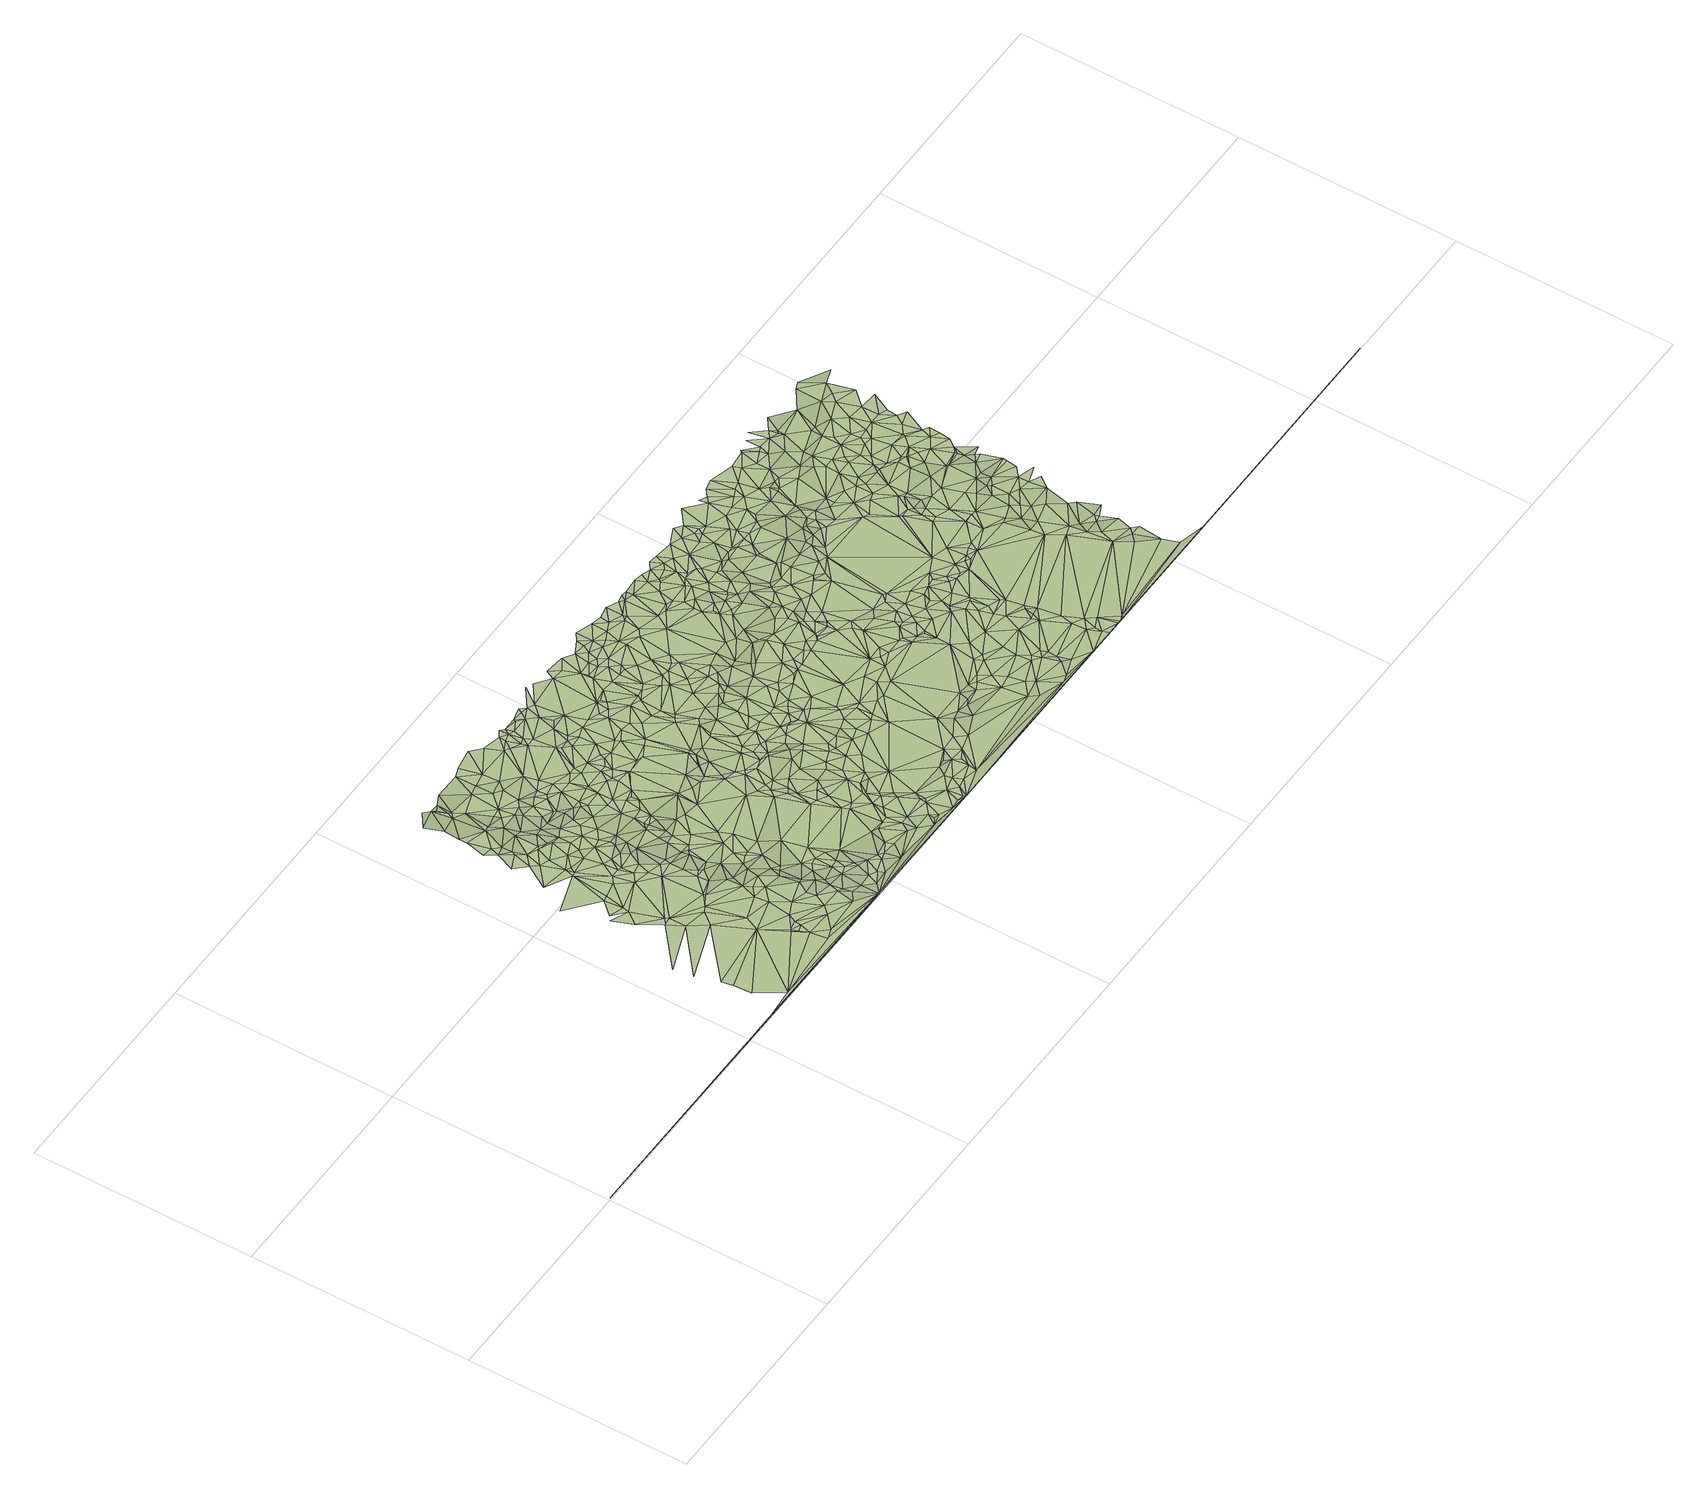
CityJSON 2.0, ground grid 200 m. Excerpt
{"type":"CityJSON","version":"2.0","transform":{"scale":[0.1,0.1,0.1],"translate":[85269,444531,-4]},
"CityObjects":{
"terrain1":{"type":"TINRelief","geometry":[{"type":"CompositeSurface","lod":"2","boundaries":[[[0,1,2]],[[3,4,5]],[[3,6,4]],[[3,5,7]],[[1,8,2]],[[9,10,11]],[[12,11,13]],[[1,7,8]],[[12,6,3]],[[14,15,1]],[[16,17,18]],[[3,7,19]],[[9,20,18]],[[19,7,21]],[[21,7,22]],[[20,16,18]],[[16,23,24]],[[9,11,25]],[[9,25,20]],[[23,26,24]],[[27,28,26]],[[29,25,11]],[[29,11,12]],[[23,30,26]],[[31,16,20]],[[12,3,32]],[[31,23,16]],[[23,33,30]],[[29,12,32]],[[34,25,29]],[[27,26,30]],[[3,19,35]],[[1,22,7]],[[36,20,25]],[[19,37,35]],[[19,21,37]],[[34,29,32]],[[3,35,38]],[[39,40,41]],[[42,35,37]],[[43,25,34]],[[31,33,23]],[[27,44,40]],[[42,37,21]],[[27,30,33]],[[21,22,45]],[[41,40,44]],[[42,46,35]],[[3,47,32]],[[38,35,46]],[[39,48,49]],[[36,31,20]],[[43,36,25]],[[48,50,49]],[[3,38,47]],[[51,27,33]],[[27,52,44]],[[42,21,53]],[[34,32,54]],[[21,45,53]],[[51,52,27]],[[39,41,55]],[[50,56,57]],[[51,33,31]],[[52,58,44]],[[43,34,59]],[[42,53,46]],[[41,44,60]],[[39,55,48]],[[61,57,56]],[[48,62,50]],[[50,63,56]],[[50,62,63]],[[32,47,54]],[[48,55,62]],[[64,52,51]],[[51,31,65]],[[66,44,58]],[[41,60,67]],[[68,58,52]],[[41,67,55]],[[69,38,46]],[[34,70,59]],[[66,60,44]],[[71,51,65]],[[34,54,70]],[[1,45,22]],[[69,46,53]],[[72,65,31]],[[43,59,73]],[[64,51,71]],[[68,52,64]],[[47,38,74]],[[36,72,31]],[[61,56,75]],[[68,66,58]],[[61,75,76]],[[55,77,62]],[[56,63,75]],[[62,77,63]],[[78,71,65]],[[79,53,45]],[[80,55,67]],[[69,74,38]],[[43,81,36]],[[82,67,60]],[[82,60,66]],[[83,71,78]],[[43,73,81]],[[83,64,71]],[[80,77,55]],[[59,84,73]],[[78,65,85]],[[72,85,65]],[[76,86,87]],[[59,70,84]],[[47,88,54]],[[47,74,88]],[[68,89,66]],[[90,80,67]],[[36,91,72]],[[92,87,93]],[[70,54,94]],[[76,75,86]],[[95,68,64]],[[69,53,79]],[[96,75,63]],[[82,90,67]],[[54,88,94]],[[81,97,36]],[[96,63,77]],[[72,91,85]],[[83,78,98]],[[95,64,83]],[[69,99,74]],[[78,85,100]],[[101,66,89]],[[95,89,68]],[[101,82,66]],[[36,97,102]],[[36,102,91]],[[90,103,80]],[[92,93,104]],[[103,77,80]],[[1,79,45]],[[73,105,81]],[[87,86,93]],[[98,78,100]],[[84,70,106]],[[107,74,99]],[[108,97,81]],[[109,90,82]],[[96,110,75]],[[111,88,74]],[[112,70,94]],[[108,81,105]],[[103,113,77]],[[113,96,77]],[[111,74,107]],[[112,94,88]],[[109,82,101]],[[109,103,90]],[[73,84,114]],[[83,98,115]],[[95,83,115]],[[116,99,69]],[[117,75,110]],[[118,85,91]],[[102,119,91]],[[116,69,79]],[[117,86,75]],[[101,89,120]],[[120,89,95]],[[121,106,70]],[[118,100,85]],[[73,114,105]],[[114,84,106]],[[122,93,86]],[[122,86,123]],[[124,113,103]],[[118,91,119]],[[125,93,122]],[[121,70,112]],[[108,126,97]],[[127,110,96]],[[108,105,128]],[[109,101,120]],[[109,124,103]],[[102,97,126]],[[117,123,86]],[[98,100,129]],[[130,107,99]],[[131,112,88]],[[95,115,132]],[[125,133,93]],[[134,117,110]],[[120,95,135]],[[95,132,135]],[[111,131,88]],[[102,136,119]],[[125,122,133]],[[113,137,96]],[[122,123,133]],[[98,129,115]],[[134,110,127]],[[116,138,99]],[[116,79,139]],[[109,140,124]],[[108,128,126]],[[109,120,140]],[[114,128,105]],[[129,100,118]],[[130,111,107]],[[124,141,113]],[[1,139,79]],[[130,99,138]],[[142,106,121]],[[142,114,106]],[[102,126,136]],[[137,127,96]],[[116,139,143]],[[116,143,138]],[[144,132,115]],[[145,131,111]],[[118,119,146]],[[135,132,144]],[[113,141,137]],[[140,147,124]],[[121,112,148]],[[131,148,112]],[[149,133,123]],[[120,135,150]],[[145,111,130]],[[144,115,129]],[[151,117,134]],[[136,146,119]],[[140,120,152]],[[151,134,127]],[[153,123,117]],[[145,154,131]],[[155,143,139]],[[128,156,126]],[[124,147,157]],[[135,144,150]],[[130,138,158]],[[155,139,1]],[[124,157,141]],[[151,127,137]],[[136,126,156]],[[120,150,152]],[[154,148,131]],[[145,130,159]],[[160,138,143]],[[129,118,161]],[[162,114,142]],[[140,152,163]],[[153,149,123]],[[151,153,117]],[[164,128,114]],[[118,146,165]],[[166,136,156]],[[140,167,147]],[[159,130,158]],[[168,142,121]],[[160,158,138]],[[154,169,148]],[[160,143,155]],[[155,1,170]],[[168,121,148]],[[166,146,136]],[[145,171,154]],[[137,141,172]],[[144,129,161]],[[164,156,128]],[[151,137,172]],[[147,173,157]],[[140,163,167]],[[118,165,161]],[[145,159,171]],[[162,142,174]],[[157,175,141]],[[152,150,176]],[[154,171,169]],[[168,148,169]],[[164,114,162]],[[168,174,142]],[[172,141,175]],[[147,177,173]],[[163,152,176]],[[147,167,177]],[[166,178,146]],[[179,159,158]],[[164,166,156]],[[178,165,146]],[[180,155,170]],[[181,150,144]],[[170,1,182]],[[151,172,183]],[[179,158,160]],[[157,173,175]],[[160,155,180]],[[162,174,184]],[[151,185,153]],[[184,174,168]],[[186,171,159]],[[178,187,165]],[[188,178,166]],[[189,144,161]],[[172,175,183]],[[163,190,167]],[[161,165,187]],[[186,159,179]],[[181,176,150]],[[164,188,166]],[[153,191,149]],[[151,183,192]],[[151,192,185]],[[163,176,193]],[[180,170,194]],[[167,190,177]],[[179,160,195]],[[189,181,144]],[[177,196,173]],[[173,196,175]],[[163,193,190]],[[197,171,186]],[[160,180,198]],[[199,162,184]],[[200,161,187]],[[170,182,194]],[[185,201,153]],[[184,168,202]],[[203,183,175]],[[204,168,169]],[[204,169,171]],[[197,186,179]],[[164,162,199]],[[205,161,200]],[[195,160,198]],[[189,161,205]],[[203,175,196]],[[153,201,191]],[[179,195,206]],[[207,187,178]],[[1,208,182]],[[197,179,206]],[[188,207,178]],[[164,209,188]],[[193,176,210]],[[211,200,187]],[[177,190,212]],[[197,213,171]],[[214,180,194]],[[199,184,202]],[[195,198,215]],[[216,176,181]],[[203,217,183]],[[206,195,215]],[[177,212,196]],[[185,218,201]],[[216,210,176]],[[198,180,214]],[[219,205,200]],[[193,220,190]],[[185,192,218]],[[204,202,168]],[[164,199,209]],[[189,205,219]],[[203,196,221]],[[211,187,207]],[[197,206,222]],[[193,210,220]],[[219,200,211]],[[194,182,223]],[[204,171,213]],[[203,221,217]],[[198,214,215]],[[190,220,212]],[[192,183,224]],[[201,225,191]],[[226,181,189]],[[197,222,213]],[[209,227,188]],[[212,221,196]],[[206,215,228]],[[218,225,201]],[[226,189,219]],[[188,227,207]],[[214,194,223]],[[224,183,217]],[[219,211,207]],[[222,206,228]],[[229,216,181]],[[228,215,214]],[[230,220,210]],[[218,192,224]],[[191,225,231]],[[230,210,216]],[[217,221,232]],[[222,228,213]],[[226,233,181]],[[182,208,223]],[[212,232,221]],[[229,181,233]],[[234,212,220]],[[214,223,235]],[[228,214,235]],[[236,226,219]],[[230,216,229]],[[217,232,237]],[[224,217,237]],[[230,234,220]],[[236,233,226]],[[235,223,238]],[[239,227,209]],[[240,219,207]],[[241,232,212]],[[238,223,208]],[[234,241,212]],[[1,242,208]],[[225,243,231]],[[240,207,227]],[[236,244,233]],[[199,202,245]],[[229,233,246]],[[247,225,218]],[[240,236,219]],[[199,245,209]],[[230,248,234]],[[249,230,229]],[[248,241,234]],[[250,235,238]],[[247,218,224]],[[251,237,232]],[[244,246,233]],[[204,252,202]],[[228,235,253]],[[236,246,244]],[[254,238,208]],[[241,251,232]],[[249,248,230]],[[204,213,255]],[[240,227,239]],[[256,229,246]],[[228,257,213]],[[258,241,248]],[[250,238,254]],[[225,259,243]],[[249,229,256]],[[239,209,245]],[[260,246,236]],[[250,253,235]],[[261,224,237]],[[260,236,240]],[[258,251,241]],[[247,259,225]],[[249,262,248]],[[260,240,239]],[[254,208,263]],[[262,258,248]],[[247,224,264]],[[249,256,265]],[[266,237,251]],[[258,267,251]],[[202,252,245]],[[260,239,268]],[[250,254,263]],[[269,256,246]],[[249,265,262]],[[228,253,270]],[[271,246,260]],[[250,272,253]],[[261,264,224]],[[269,265,256]],[[204,255,252]],[[258,273,267]],[[255,213,257]],[[208,274,263]],[[250,263,272]],[[271,269,246]],[[262,273,258]],[[275,262,265]],[[266,261,237]],[[266,251,267]],[[268,239,276]],[[228,270,257]],[[275,265,269]],[[247,277,259]],[[15,242,1]],[[208,242,274]],[[275,278,262]],[[253,272,279]],[[280,247,264]],[[278,273,262]],[[260,268,281]],[[271,260,281]],[[239,245,282]],[[275,269,271]],[[276,239,282]],[[280,277,247]],[[272,263,283]],[[273,284,267]],[[285,280,264]],[[261,285,264]],[[275,286,278]],[[270,253,279]],[[286,273,278]],[[272,283,279]],[[266,267,287]],[[275,271,288]],[[281,268,276]],[[284,287,267]],[[283,263,274]],[[252,289,245]],[[286,290,273]],[[261,291,285]],[[292,280,285]],[[283,293,279]],[[292,277,280]],[[275,294,286]],[[266,295,261]],[[275,288,294]],[[261,295,291]],[[292,285,291]],[[271,281,296]],[[281,276,297]],[[298,252,255]],[[299,289,252]],[[283,274,300]],[[255,257,301]],[[271,296,288]],[[292,302,277]],[[290,303,273]],[[283,300,293]],[[298,299,252]],[[276,282,297]],[[304,245,289]],[[286,294,290]],[[273,303,284]],[[305,279,293]],[[306,255,301]],[[307,266,287]],[[298,255,306]],[[305,270,279]],[[292,291,308]],[[299,309,289]],[[257,270,310]],[[304,282,245]],[[307,287,284]],[[292,311,302]],[[301,257,312]],[[274,242,313]],[[281,297,314]],[[292,308,311]],[[315,293,300]],[[300,274,313]],[[298,316,299]],[[297,282,317]],[[257,310,312]],[[290,294,303]],[[318,295,266]],[[298,306,316]],[[304,289,309]],[[305,310,270]],[[305,293,315]],[[306,301,319]],[[299,320,309]],[[318,266,307]],[[295,321,291]],[[316,320,299]],[[301,312,319]],[[313,242,322]],[[323,317,282]],[[307,284,324]],[[314,297,325]],[[326,322,242]],[[288,327,294]],[[321,308,291]],[[328,311,308]],[[296,281,329]],[[284,303,324]],[[330,297,317]],[[288,296,331]],[[304,323,282]],[[281,314,329]],[[316,306,332]],[[330,325,297]],[[294,333,303]],[[334,307,324]],[[326,313,322]],[[315,300,335]],[[336,319,312]],[[305,337,310]],[[334,318,307]],[[328,338,311]],[[330,317,323]],[[316,332,320]],[[305,315,339]],[[320,340,309]],[[304,309,340]],[[306,319,341]],[[342,326,242]],[[343,300,313]],[[288,331,327]],[[321,328,308]],[[304,344,323]],[[294,327,333]],[[345,314,325]],[[318,346,295]],[[310,347,312]],[[306,341,332]],[[295,346,321]],[[296,329,331]],[[305,348,337]],[[343,313,326]],[[324,303,349]],[[341,319,336]],[[305,339,348]],[[304,340,344]],[[345,325,330]],[[334,324,349]],[[315,335,339]],[[336,312,347]],[[350,335,300]],[[329,314,345]],[[333,349,303]],[[321,338,328]],[[350,300,343]],[[310,337,347]],[[343,326,342]],[[334,351,318]],[[348,339,352]],[[323,344,353]],[[321,354,338]],[[330,323,353]],[[327,331,355]],[[15,342,242]],[[341,336,347]],[[348,356,337]],[[320,332,357]],[[355,331,329]],[[358,329,345]],[[318,359,346]],[[340,360,344]],[[327,361,333]],[[362,339,335]],[[362,352,339]],[[345,330,363]],[[320,364,340]],[[334,349,351]],[[365,332,341]],[[354,366,338]],[[355,329,358]],[[318,351,359]],[[358,345,363]],[[327,355,361]],[[367,350,343]],[[337,356,347]],[[368,348,352]],[[321,346,369]],[[321,369,354]],[[350,370,335]],[[362,335,370]],[[344,360,353]],[[363,330,353]],[[333,371,349]],[[359,351,346]],[[368,356,348]],[[367,370,350]],[[365,357,332]],[[320,357,364]],[[341,347,372]],[[365,341,372]],[[369,366,354]],[[373,343,342]],[[340,364,360]],[[333,361,371]],[[351,349,374]],[[367,343,373]],[[369,346,375]],[[351,375,346]],[[376,342,15]],[[355,377,361]],[[378,352,362]],[[373,342,376]],[[349,371,374]],[[379,347,356]],[[367,373,370]],[[372,347,380]],[[355,358,381]],[[360,382,353]],[[378,362,370]],[[368,379,356]],[[378,368,352]],[[363,353,383]],[[384,365,372]],[[364,385,360]],[[355,386,377]],[[379,380,347]],[[360,385,382]],[[358,363,387]],[[377,371,361]],[[376,15,388]],[[382,389,353]],[[373,376,388]],[[384,372,380]],[[390,374,371]],[[391,357,365]],[[383,353,389]],[[355,381,386]],[[351,374,392]],[[357,393,364]],[[364,393,385]],[[391,365,384]],[[369,375,394]],[[378,379,368]],[[385,395,382]],[[396,388,15]],[[382,395,389]],[[396,373,388]],[[363,383,387]],[[397,370,373]],[[381,358,387]],[[392,374,390]],[[398,390,371]],[[399,380,379]],[[391,393,357]],[[384,380,399]],[[383,389,400]],[[377,401,371]],[[385,402,395]],[[351,403,375]],[[386,401,377]],[[404,385,393]],[[405,383,400]],[[406,396,15]],[[378,370,407]],[[408,373,396]],[[387,383,405]],[[404,402,385]],[[386,381,409]],[[392,390,398]],[[410,379,378]],[[389,395,411]],[[412,391,384]],[[398,371,401]],[[400,389,411]],[[412,384,399]],[[397,407,370]],[[397,373,408]],[[386,409,401]],[[410,399,379]],[[391,413,393]],[[351,392,403]],[[404,393,413]],[[408,396,406]],[[414,409,381]],[[395,402,411]],[[392,398,415]],[[416,405,400]],[[412,413,391]],[[406,15,417]],[[387,405,416]],[[381,387,418]],[[398,401,415]],[[375,403,419]],[[414,381,418]],[[412,399,420]],[[414,421,409]],[[392,415,422]],[[423,402,404]],[[400,411,424]],[[425,413,412]],[[426,421,414]],[[416,400,424]],[[423,404,413]],[[426,414,418]],[[425,412,420]],[[409,427,401]],[[387,416,418]],[[421,427,409]],[[392,422,428]],[[429,411,402]],[[422,415,428]],[[408,406,430]],[[397,408,431]],[[415,401,432]],[[433,399,410]],[[423,429,402]],[[433,420,399]],[[434,410,378]],[[435,424,411]],[[426,418,436]],[[397,431,407]],[[425,420,437]],[[427,432,401]],[[378,407,438]],[[415,432,428]],[[416,436,418]],[[406,417,430]],[[425,439,413]],[[392,428,440]],[[441,416,424]],[[439,423,413]],[[429,435,411]],[[431,408,430]],[[392,442,403]],[[437,420,433]],[[443,424,435]],[[444,429,423]],[[445,421,426]],[[407,431,446]],[[441,424,443]],[[421,447,427]],[[427,448,432]],[[392,440,442]],[[434,433,410]],[[449,436,416]],[[425,437,439]],[[450,426,436]],[[451,428,432]],[[444,423,439]],[[407,446,438]],[[449,416,441]],[[444,452,429]],[[453,435,429]],[[431,430,454]],[[403,455,456]],[[451,440,428]],[[451,432,448]],[[457,437,433]],[[443,435,453]],[[458,430,417]],[[431,438,446]],[[427,447,448]],[[434,378,459]],[[403,442,455]],[[459,378,438]],[[444,460,452]],[[450,445,426]],[[452,461,429]],[[457,439,437]],[[444,439,460]],[[445,447,421]],[[458,454,430]],[[462,449,441]],[[461,453,429]],[[457,433,463]],[[458,431,454]],[[440,464,442]],[[463,433,434]],[[451,448,465]],[[466,436,449]],[[467,441,443]],[[458,438,431]],[[460,461,452]],[[447,465,448]],[[456,455,468]],[[467,443,453]],[[450,436,466]],[[440,469,464]],[[451,465,470]],[[451,471,440]],[[462,466,449]],[[462,441,467]],[[455,442,468]],[[472,439,457]],[[473,460,439]],[[464,474,442]],[[461,475,453]],[[472,457,463]],[[476,458,417]],[[473,461,460]],[[451,470,471]],[[467,453,475]],[[440,471,469]],[[463,434,477]],[[469,474,464]],[[470,465,478]],[[479,445,450]],[[480,465,447]],[[481,466,462]],[[482,475,461]],[[458,483,438]],[[481,462,467]],[[484,473,439]],[[445,480,447]],[[473,482,461]],[[442,485,468]],[[472,486,439]],[[442,474,485]],[[472,463,477]],[[487,450,466]],[[486,484,439]],[[434,459,477]],[[488,478,465]],[[479,489,445]],[[490,471,470]],[[490,470,478]],[[480,488,465]],[[482,491,475]],[[492,479,450]],[[469,493,474]],[[487,466,481]],[[473,491,482]],[[481,467,494]],[[417,15,495]],[[496,469,471]],[[445,497,480]],[[476,483,458]],[[489,497,445]],[[498,467,475]],[[492,450,487]],[[496,493,469]],[[490,496,471]],[[490,478,488]],[[499,438,483]],[[459,438,499]],[[487,481,494]],[[472,477,500]],[[501,475,491]],[[502,474,493]],[[484,503,473]],[[492,489,479]],[[485,474,502]],[[504,494,467]],[[472,500,486]],[[486,505,484]],[[477,459,506]],[[473,503,491]],[[498,475,501]],[[504,467,498]],[[484,505,503]],[[500,477,506]],[[480,507,488]],[[497,507,480]],[[508,485,502]],[[509,487,494]],[[496,510,493]],[[492,511,489]],[[512,497,489]],[[510,502,493]],[[513,505,486]],[[514,483,476]],[[509,492,487]],[[513,486,500]],[[515,490,488]],[[516,506,459]],[[517,494,504]],[[515,496,490]],[[513,500,506]],[[511,512,489]],[[508,518,485]],[[519,507,497]],[[501,491,520]],[[491,503,520]],[[519,497,512]],[[476,417,521]],[[499,483,514]],[[517,504,498]],[[522,508,502]],[[498,501,523]],[[515,488,507]],[[522,502,510]],[[524,511,492]],[[516,513,506]],[[525,509,494]],[[524,492,509]],[[496,526,510]],[[527,459,499]],[[528,503,505]],[[525,494,517]],[[522,518,508]],[[519,529,507]],[[501,520,523]],[[517,498,523]],[[524,512,511]],[[513,528,505]],[[516,459,527]],[[514,476,530]],[[519,512,529]],[[515,526,496]],[[522,510,531]],[[522,532,518]],[[524,509,525]],[[526,531,510]],[[499,514,533]],[[534,520,503]],[[523,520,535]],[[536,507,529]],[[515,507,536]],[[524,537,512]],[[537,529,512]],[[514,530,533]],[[538,522,531]],[[525,517,539]],[[540,517,523]],[[541,513,516]],[[534,503,528]],[[524,525,537]],[[522,542,532]],[[538,531,526]],[[515,536,526]],[[517,543,539]],[[534,535,520]],[[540,523,535]],[[544,528,513]],[[525,539,545]],[[538,542,522]],[[527,499,546]],[[476,521,530]],[[541,516,527]],[[525,545,537]],[[547,533,530]],[[540,543,517]],[[499,533,548]],[[417,549,521]],[[541,544,513]],[[550,526,536]],[[537,551,529]],[[552,538,526]],[[540,535,534]],[[551,536,529]],[[547,553,533]],[[546,499,548]],[[554,534,528]],[[538,555,542]],[[541,527,546]],[[537,545,556]],[[550,552,526]],[[417,495,549]],[[557,545,539]],[[533,553,548]],[[557,539,543]],[[558,540,534]],[[552,555,538]],[[558,534,554]],[[559,542,555]],[[547,530,560]],[[550,536,551]],[[537,556,551]],[[561,554,528]],[[562,543,540]],[[547,563,553]],[[564,556,545]],[[544,565,528]],[[564,545,557]],[[541,566,544]],[[567,555,552]],[[541,546,566]],[[550,568,552]],[[15,569,495]],[[570,540,558]],[[571,558,554]],[[548,553,563]],[[572,559,555]],[[557,543,562]],[[530,521,560]],[[550,551,573]],[[561,528,565]],[[567,572,555]],[[567,552,568]],[[547,560,563]],[[550,573,568]],[[571,554,561]],[[570,562,540]],[[548,563,574]],[[570,558,571]],[[544,566,565]],[[556,575,551]],[[557,562,576]],[[567,568,577]],[[578,564,557]],[[574,563,579]],[[567,580,572]],[[581,573,551]],[[578,557,576]],[[564,582,556]],[[563,560,579]],[[573,577,568]],[[571,561,583]],[[570,571,583]],[[562,584,576]],[[570,584,562]],[[567,577,580]],[[546,548,585]],[[566,586,565]],[[574,579,587]],[[578,576,584]],[[561,565,588]],[[581,551,589]],[[546,590,566]],[[561,588,583]],[[591,560,521]],[[582,575,556]],[[579,560,592]],[[578,593,564]],[[594,521,549]],[[589,551,575]],[[566,595,586]],[[581,596,573]],[[548,574,585]],[[597,577,573]],[[587,579,592]],[[577,598,580]],[[565,586,599]],[[564,593,582]],[[591,521,594]],[[592,560,600]],[[596,597,573]],[[570,583,601]],[[591,600,560]],[[570,601,584]],[[574,587,602]],[[603,583,588]],[[578,584,604]],[[588,565,605]],[[15,606,569]],[[595,599,586]],[[607,598,577]],[[581,608,596]],[[603,588,609]],[[495,594,549]],[[566,590,595]],[[597,607,577]],[[610,581,589]],[[610,608,581]],[[582,611,575]],[[601,583,603]],[[609,588,605]],[[612,587,592]],[[546,585,590]],[[565,599,613]],[[596,614,597]],[[615,589,575]],[[593,616,582]],[[578,617,593]],[[611,618,575]],[[604,584,619]],[[603,609,620]],[[608,614,596]],[[584,601,619]],[[565,621,605]],[[574,602,585]],[[595,622,599]],[[582,618,611]],[[612,602,587]],[[610,589,615]],[[578,604,617]],[[565,613,621]],[[597,623,607]],[[615,575,618]],[[609,605,620]],[[624,600,591]],[[625,592,600]],[[626,594,495]],[[624,591,594]],[[582,616,627]],[[601,603,628]],[[582,627,618]],[[595,590,622]],[[593,629,616]],[[603,620,630]],[[628,603,630]],[[631,597,614]],[[599,622,613]],[[632,608,610]],[[625,612,592]],[[631,623,597]],[[632,614,608]],[[593,617,629]],[[612,633,602]],[[634,620,605]],[[610,615,635]],[[616,629,627]],[[601,636,619]],[[630,620,637]],[[601,628,636]],[[604,619,638]],[[626,639,594]],[[615,618,640]],[[634,637,620]],[[590,641,622]],[[625,600,624]],[[630,637,634]],[[627,640,618]],[[605,621,642]],[[631,614,643]],[[617,604,638]],[[628,630,644]],[[634,605,642]],[[624,594,645]],[[632,610,635]],[[646,641,590]],[[638,619,636]],[[647,602,633]],[[632,643,614]],[[621,613,642]],[[628,644,636]],[[615,640,635]],[[645,594,639]],[[622,648,613]],[[585,602,647]],[[641,648,622]],[[630,634,649]],[[629,650,627]],[[631,651,623]],[[652,633,612]],[[627,653,640]],[[590,585,654]],[[646,590,654]],[[631,643,655]],[[650,653,627]],[[644,630,649]],[[617,638,656]],[[652,612,625]],[[646,648,641]],[[626,495,569]],[[634,642,649]],[[617,657,629]],[[640,653,658]],[[659,642,613]],[[631,655,660]],[[661,646,654]],[[631,660,651]],[[625,624,662]],[[650,658,653]],[[629,657,650]],[[626,663,639]],[[617,656,657]],[[664,613,648]],[[624,645,662]],[[638,636,665]],[[635,640,666]],[[632,635,667]],[[661,668,646]],[[644,665,636]],[[666,640,658]],[[664,659,613]],[[632,669,643]],[[643,669,655]],[[661,654,668]],[[656,638,670]],[[647,633,671]],[[646,672,648]],[[635,666,667]],[[668,672,646]],[[645,639,673]],[[660,655,674]],[[652,671,633]],[[650,675,658]],[[632,667,669]],[[645,676,662]],[[649,642,677]],[[644,649,678]],[[626,569,663]],[[656,670,657]],[[655,669,674]],[[639,663,673]],[[670,638,665]],[[664,648,679]],[[677,642,659]],[[666,658,675]],[[645,673,680]],[[672,679,648]],[[681,668,654]],[[645,680,676]],[[650,657,682]],[[644,678,665]],[[683,654,585]],[[684,669,667]],[[683,585,647]],[[650,682,675]],[[625,662,685]],[[667,666,686]],[[660,674,687]],[[652,625,685]],[[664,688,659]],[[670,689,657]],[[681,672,668]],[[664,679,688]],[[684,667,686]],[[687,674,669]],[[672,690,679]],[[660,687,691]],[[657,689,682]],[[666,675,692]],[[662,676,685]],[[688,677,659]],[[670,665,693]],[[694,686,666]],[[690,688,679]],[[694,666,692]],[[684,695,669]],[[681,690,672]],[[681,654,683]],[[693,665,678]],[[670,693,689]],[[652,685,671]],[[687,669,695]],[[682,689,696]],[[687,697,691]],[[698,649,677]],[[682,699,675]],[[692,675,700]],[[698,678,649]],[[701,647,671]],[[673,663,702]],[[684,686,703]],[[680,704,676]],[[705,677,688]],[[700,675,699]],[[687,695,697]],[[682,696,699]],[[681,706,690]],[[680,673,707]],[[708,696,689]],[[709,688,690]],[[708,689,693]],[[684,703,695]],[[694,703,686]],[[683,647,701]],[[694,692,710]],[[663,569,702]],[[693,678,711]],[[706,709,690]],[[692,700,710]],[[709,705,688]],[[705,712,677]],[[681,683,706]],[[676,704,685]],[[671,685,713]],[[694,710,703]],[[700,699,714]],[[695,715,697]],[[698,711,678]],[[698,677,712]],[[716,699,696]],[[700,714,710]],[[709,717,705]],[[708,716,696]],[[718,708,693]],[[701,671,719]],[[671,713,720]],[[719,671,720]],[[695,703,715]],[[721,693,711]],[[673,702,707]],[[717,712,705]],[[680,707,704]],[[706,683,722]],[[706,723,709]],[[718,693,721]],[[698,724,711]],[[683,701,725]],[[721,711,724]],[[706,722,726]],[[727,713,685]],[[702,569,728]],[[683,725,722]],[[709,729,717]],[[730,714,699]],[[706,726,723]],[[569,731,728]],[[704,727,685]],[[732,710,714]],[[718,733,708]],[[703,710,734]],[[735,724,698]],[[709,723,729]],[[708,733,716]],[[721,724,735]],[[716,730,699]],[[703,736,715]],[[725,701,737]],[[738,719,720]],[[701,719,737]],[[569,606,731]],[[732,734,710]],[[703,739,736]],[[725,740,722]],[[703,734,739]],[[732,714,741]],[[742,727,704]],[[727,743,713]],[[722,744,726]],[[745,712,717]],[[737,719,738]],[[745,698,712]],[[746,720,713]],[[702,728,747]],[[726,744,723]],[[741,714,730]],[[725,737,748]],[[749,718,721]],[[749,721,735]],[[725,748,740]],[[750,738,720]],[[742,743,727]],[[729,723,744]],[[704,707,751]],[[716,752,730]],[[745,735,698]],[[753,734,732]],[[715,736,754]],[[753,732,741]],[[755,733,718]],[[748,737,738]],[[707,702,756]],[[742,704,757]],[[702,747,756]],[[743,758,713]],[[722,740,744]],[[728,731,606]],[[729,759,717]],[[757,704,751]],[[760,747,728]],[[750,720,746]],[[758,746,713]],[[750,748,738]],[[761,736,739]],[[742,757,743]],[[707,756,751]],[[755,718,749]],[[762,730,752]],[[734,763,739]],[[741,730,762]],[[749,735,745]],[[756,747,760]],[[764,716,733]],[[757,758,743]],[[763,761,739]],[[760,728,606]],[[753,741,765]],[[729,744,759]],[[764,752,716]],[[761,766,736]],[[736,766,754]],[[767,744,740]],[[768,734,753]],[[765,741,762]],[[769,740,748]],[[755,764,733]],[[770,761,763]],[[768,763,734]],[[760,606,771]],[[767,772,744]],[[770,766,761]],[[764,762,752]],[[773,753,765]],[[755,749,774]],[[759,744,772]],[[769,767,740]],[[745,717,775]],[[770,763,776]],[[760,771,777]],[[749,745,774]],[[750,778,748]],[[773,768,753]],[[779,765,762]],[[770,776,766]],[[717,759,775]],[[777,771,780]],[[768,776,763]],[[750,746,778]],[[767,781,772]],[[755,774,782]],[[781,759,772]],[[773,765,779]],[[769,781,767]],[[769,748,778]],[[755,782,764]],[[774,745,783]],[[784,779,762]],[[764,784,762]],[[776,785,766]],[[769,786,781]],[[768,787,776]],[[781,788,759]],[[773,787,768]],[[774,789,782]],[[773,779,790]],[[774,783,789]],[[769,778,786]],[[786,788,781]],[[782,791,764]],[[790,779,784]],[[788,775,759]],[[792,785,776]],[[782,789,791]],[[786,778,788]],[[792,776,787]],[[778,746,793]],[[783,794,789]],[[773,795,787]],[[757,796,758]],[[773,790,795]],[[745,797,783]],[[758,796,746]],[[764,798,784]],[[751,756,799]],[[757,751,799]],[[778,800,788]],[[764,791,798]],[[789,801,791]],[[783,802,794]],[[756,760,803]],[[790,784,798]],[[745,775,797]],[[789,794,801]],[[804,800,778]],[[792,787,805]],[[788,800,806]],[[788,807,775]],[[790,808,795]],[[795,805,787]],[[760,777,803]],[[790,798,808]],[[791,801,809]],[[804,778,793]],[[804,806,800]],[[788,806,807]],[[810,801,794]],[[783,797,802]],[[791,809,798]],[[802,810,794]],[[792,811,812]],[[810,809,801]],[[792,805,813]],[[777,780,814]],[[804,793,806]],[[795,815,805]],[[808,816,795]],[[817,810,802]],[[793,746,796]],[[792,813,811]],[[808,798,816]],[[807,806,818]],[[809,819,798]],[[771,606,820]],[[793,818,806]],[[15,821,606]],[[822,809,810]],[[805,815,813]],[[780,771,820]],[[775,807,823]],[[817,822,810]],[[813,824,811]],[[795,816,815]],[[817,802,797]],[[822,819,809]],[[825,798,819]],[[807,818,826]],[[816,798,825]],[[793,826,818]],[[797,775,827]],[[822,825,819]],[[813,828,824]],[[813,815,828]],[[817,829,822]],[[827,775,830]],[[757,799,796]],[[830,775,823]],[[816,831,815]],[[824,828,832]],[[756,803,799]],[[833,828,815]],[[807,826,834]],[[793,835,826]],[[836,816,825]],[[822,837,825]],[[817,797,838]],[[817,838,829]],[[831,833,815]],[[829,837,822]],[[833,832,828]],[[839,831,816]],[[797,827,840]],[[836,839,816]],[[807,834,823]],[[838,797,840]],[[836,825,841]],[[777,842,803]],[[829,843,837]],[[829,838,843]],[[826,835,844]],[[836,841,839]],[[793,845,835]],[[846,840,827]],[[777,847,842]],[[839,848,831]],[[826,844,834]],[[833,849,832]],[[837,850,825]],[[841,825,850]],[[830,823,851]],[[827,830,852]],[[838,840,846]],[[793,796,853]],[[831,854,833]],[[841,848,839]],[[793,853,845]],[[851,823,855]],[[777,814,847]],[[852,830,851]],[[843,856,837]],[[838,856,843]],[[823,834,855]],[[848,857,831]],[[841,858,848]],[[852,851,859]],[[854,849,833]],[[851,855,860]],[[827,852,861]],[[846,827,861]],[[831,857,854]],[[859,851,860]],[[838,846,862]],[[844,835,863]],[[841,850,858]],[[834,864,855]],[[844,863,834]],[[780,820,814]],[[838,865,856]],[[860,855,864]],[[848,858,857]],[[852,859,866]],[[838,862,865]],[[845,867,835]],[[868,863,835]],[[863,864,834]],[[837,856,869]],[[859,860,870]],[[867,868,835]],[[846,861,862]],[[837,871,850]],[[852,866,861]],[[872,853,796]],[[859,870,866]],[[854,857,873]],[[874,845,853]],[[796,799,875]],[[868,864,863]],[[854,876,849]],[[877,860,864]],[[858,850,878]],[[874,867,845]],[[858,878,857]],[[803,879,799]],[[877,870,860]],[[872,796,875]],[[874,853,872]],[[862,880,865]],[[856,865,869]],[[837,869,881]],[[837,881,871]],[[854,873,876]],[[882,861,866]],[[862,861,883]],[[882,866,870]],[[875,799,879]],[[862,883,880]],[[884,879,803]],[[882,870,877]],[[883,861,882]],[[873,857,885]],[[865,880,886]],[[878,850,871]],[[867,887,868]],[[888,803,842]],[[889,864,868]],[[865,886,869]],[[874,887,867]],[[877,864,890]],[[875,879,891]],[[892,876,873]],[[893,884,803]],[[874,872,894]],[[878,895,857]],[[884,896,879]],[[888,842,847]],[[892,873,885]],[[893,803,888]],[[897,880,883]],[[897,886,880]],[[890,864,889]],[[857,895,885]],[[879,896,891]],[[898,872,875]],[[892,899,876]],[[900,868,887]],[[901,887,874]],[[902,882,877]],[[903,889,868]],[[901,874,894]],[[900,903,868]],[[878,871,904]],[[869,886,905]],[[883,882,906]],[[871,881,904]],[[869,907,881]],[[892,908,899]],[[898,894,872]],[[892,885,908]],[[909,875,891]],[[910,888,847]],[[911,897,883]],[[902,877,890]],[[912,896,884]],[[912,884,893]],[[893,888,910]],[[897,913,886]],[[869,905,907]],[[914,891,896]],[[878,904,915]],[[878,915,895]],[[881,907,904]],[[913,905,886]],[[901,916,887]],[[909,898,875]],[[900,887,916]],[[902,906,882]],[[908,885,917]],[[911,883,918]],[[917,885,895]],[[919,914,896]],[[911,913,897]],[[912,919,896]],[[900,920,903]],[[901,894,921]],[[922,891,914]],[[890,889,923]],[[905,924,907]],[[908,917,925]],[[903,923,889]],[[918,883,906]],[[909,891,922]],[[901,921,916]],[[900,916,926]],[[911,927,913]],[[900,926,920]],[[913,928,905]],[[904,907,929]],[[930,894,898]],[[928,924,905]],[[920,923,903]],[[919,931,914]],[[932,902,890]],[[895,915,933]],[[911,918,927]],[[929,907,924]],[[917,895,933]],[[927,934,913]],[[935,915,904]],[[930,921,894]],[[913,934,928]],[[922,914,931]],[[930,898,909]],[[936,890,923]],[[937,906,902]],[[920,926,938]],[[928,929,924]],[[917,939,940]],[[941,926,916]],[[932,890,936]],[[920,938,923]],[[941,916,921]],[[942,927,918]],[[935,904,929]],[[917,933,943]],[[917,943,939]],[[944,918,906]],[[937,902,932]],[[945,933,915]],[[946,928,934]],[[947,906,937]],[[941,938,926]],[[948,934,927]],[[930,949,921]],[[947,944,906]],[[942,918,944]],[[950,943,933]],[[950,939,943]],[[938,951,923]],[[946,929,928]],[[935,945,915]],[[941,921,949]],[[942,948,927]],[[935,929,952]],[[953,923,951]],[[936,923,953]],[[950,954,939]],[[947,937,955]],[[956,946,934]],[[957,949,930]],[[942,944,958]],[[946,959,929]],[[937,932,960]],[[947,958,944]],[[948,956,934]],[[961,952,929]],[[962,938,941]],[[932,936,963]],[[964,951,938]],[[942,958,948]],[[961,929,959]],[[947,955,958]],[[955,937,960]],[[935,965,945]],[[966,950,933]],[[967,941,949]],[[956,959,946]],[[968,936,953]],[[969,935,952]],[[962,970,938]],[[932,963,960]],[[945,966,933]],[[953,951,964]],[[963,936,971]],[[958,955,960]],[[968,971,936]],[[970,964,938]],[[966,954,950]],[[969,965,935]],[[969,952,961]],[[956,972,959]],[[961,959,972]],[[958,973,948]],[[948,974,956]],[[968,953,975]],[[945,965,966]],[[976,975,953]],[[976,953,964]],[[977,960,963]],[[978,958,960]],[[977,963,971]],[[977,971,968]],[[973,974,948]],[[956,979,972]],[[978,973,958]],[[980,961,972]],[[981,968,975]],[[956,974,979]],[[969,961,980]],[[977,968,981]],[[977,982,960]],[[978,960,982]],[[969,983,965]],[[980,972,979]],[[984,974,973]],[[965,983,966]],[[984,973,978]],[[985,979,974]],[[984,985,974]],[[986,978,982]],[[969,980,987]],[[988,984,978]],[[988,978,986]],[[980,979,989]],[[985,990,979]],[[969,987,983]],[[990,991,979]],[[991,989,979]],[[980,989,987]],[[984,992,985]],[[966,983,993]],[[985,992,990]],[[990,994,991]],[[987,995,983]],[[996,989,991]],[[996,991,994]],[[997,987,989]],[[998,993,983]],[[998,983,995]],[[997,995,987]],[[998,999,993]],[[997,998,995]],[[1000,999,998]]]}]}
},
"vertices":[
[1813,0,33],[3813,0,40],[2150,0,38],[2978,580,45],[2390,410,43],[2401,250,41],[2370,510,43],[2558,20,43],[2283,0,38],[2640,1200,41],[2282,900,38],[2715,1060,40],[2827,910,40],[2302,720,43],[6,0,36],[5054,0,16],[2598,1510,42],[2445,1580,40],[2516,1400,41],[3106,350,42],[2690,1240,42],[3177,220,42],[3200,70,43],[2611,1570,41],[2485,1610,40],[2713,1210,42],[2591,1730,42],[2683,2080,38],[2323,1960,41],[2915,1020,41],[2644,1740,42],[2885,1640,42],[3037,710,44],[2778,1770,42],[2969,1050,41],[3120,360,43],[3050,1500,43],[3145,300,43],[3242,450,45],[2583,2410,46],[2457,2200,45],[2632,2350,44],[3205,320,44],[3066,1130,41],[2706,2160,39],[3290,100,46],[3212,380,44],[3276,660,43],[2620,2570,45],[2485,2510,45],[2551,2680,46],[2843,1820,41],[2721,2090,38],[3407,210,46],[3255,780,44],[2673,2490,45],[2575,2760,46],[2484,2770,44],[2746,2140,40],[3069,1110,41],[2720,2320,43],[2528,2950,43],[2632,2600,50],[2631,2700,45],[2918,1950,41],[2965,1700,41],[2842,2230,40],[2769,2450,42],[2889,2110,35],[3476,280,44],[3304,920,45],[2928,1820,40],[3027,1610,43],[3207,1170,40],[3370,510,43],[2714,2900,40],[2523,3020,43],[2791,2680,40],[2957,1810,40],[3630,120,45],[2794,2470,41],[3201,1270,42],[2888,2400,40],[2993,1920,40],[3282,1050,61],[3067,1720,40],[2697,3190,28],[2537,3160,42],[3390,770,42],[2936,2190,40],[2864,2430,40],[3152,1580,40],[2475,3320,42],[2669,3370,25],[3341,850,42],[3024,2100,39],[2830,2810,22],[3204,1400,41],[3082,1900,40],[3530,390,45],[3120,1830,38],[2966,2280,39],[3203,1520,40],[2901,2550,34],[2617,3420,27],[3290,1270,40],[3337,1030,42],[3515,470,43],[3258,1300,41],[2963,2390,37],[2763,2910,34],[3579,580,40],[3457,880,40],[2854,2670,36],[3426,1200,25],[3132,1980,36],[3662,280,40],[2792,3140,24],[3207,1830,22],[3210,1570,40],[3076,2250,38],[3479,990,35],[2720,3250,28],[2740,3230,26],[2971,2560,25],[2696,3340,24],[3370,1450,31],[2906,2880,22],[3371,1300,32],[3216,1930,26],[3668,490,36],[3555,740,36],[3143,2030,36],[2751,3370,21],[2891,2940,22],[3107,2120,38],[3356,1520,25],[2994,2810,20],[3682,360,39],[3719,180,40],[3052,2440,34],[3019,2750,28],[3515,1050,24],[3699,260,39],[3227,2030,32],[3614,580,38],[3384,1660,26],[3049,2550,26],[3595,850,21],[2852,3420,13],[3203,2190,36],[2973,2950,19],[3163,2320,36],[2998,3210,15],[3612,780,20],[3815,160,35],[3405,1480,30],[3088,2620,22],[3711,430,32],[3746,560,25],[3843,360,23],[3419,1880,18],[3571,1180,26],[3182,2400,35],[3616,1300,26],[3392,1750,21],[3450,1510,29],[3216,2500,24],[3674,980,24],[3654,800,24],[3895,70,33],[3767,680,22],[3076,2830,18],[3187,2580,22],[3595,1090,25],[3141,2740,24],[3294,2290,31],[3195,2560,22],[3465,1670,26],[3864,460,23],[3938,170,30],[3450,2130,24],[4033,80,30],[3144,2880,15],[3637,1090,25],[3092,3080,18],[3808,610,24],[3483,1740,23],[3554,1560,26],[3466,2020,18],[3291,2470,28],[3074,3410,27],[3162,3030,19],[3340,2430,26],[4009,140,28],[3921,380,22],[3266,2690,23],[3868,620,23],[3988,300,23],[3743,1290,21],[3468,1890,15],[3081,3230,24],[3772,1090,24],[3229,2790,25],[3891,950,11],[3464,1930,15],[3940,470,22],[3627,1740,26],[4244,70,16],[3694,1400,21],[3376,2390,26],[3544,1870,14],[3382,2640,27],[3934,730,20],[4068,270,27],[3992,340,23],[3461,2260,25],[3295,2800,27],[3216,3100,27],[3561,1930,15],[3376,2470,26],[3301,2720,25],[3965,590,21],[4138,180,29],[3359,2970,30],[3207,3250,28],[3563,2030,24],[3707,1710,23],[4048,510,16],[3532,2260,24],[3530,2400,23],[3158,3440,28],[3417,2740,28],[3585,2170,25],[3523,2500,22],[4157,230,27],[3640,2090,25],[3390,2850,29],[4203,200,28],[3850,1690,18],[3845,1870,26],[3498,2640,26],[4667,40,16],[3348,3470,29],[3636,2160,25],[4142,1430,12],[3697,2200,24],[3503,3240,29],[3549,2500,22],[3676,2410,22],[4299,260,25],[3585,2690,26],[4243,1240,15],[4344,410,13],[4325,190,24],[4335,960,14],[3723,2330,24],[4427,740,16],[3636,2620,24],[3441,3390,29],[3865,1870,25],[3653,3120,26],[3736,2500,23],[4498,180,18],[3551,3220,27],[3722,2390,23],[3752,2930,30],[3650,2690,25],[3975,1820,21],[3845,2320,23],[4455,680,15],[3858,2310,23],[4392,380,24],[3753,2640,24],[4572,140,13],[3798,2440,22],[4064,1800,17],[3605,3350,25],[3796,2500,23],[4473,390,23],[3598,3290,27],[4057,1930,25],[4194,1660,16],[4549,260,19],[3835,2830,27],[3639,3170,26],[3863,2550,23],[3770,2890,29],[3976,2330,24],[4221,1380,17],[3879,2600,23],[3697,3190,25],[3673,3310,26],[4526,390,23],[3941,2540,23],[3731,3120,24],[4035,2310,25],[4135,1810,11],[4331,1170,14],[4287,1300,17],[4623,260,19],[4389,940,16],[3666,3390,28],[3954,2690,23],[4316,1550,18],[4594,560,19],[4370,1110,15],[3862,2890,25],[3722,3290,25],[4309,1360,17],[4514,700,17],[3701,3360,24],[4479,890,18],[4732,140,18],[4193,1900,18],[4603,470,23],[4380,1200,17],[4219,1710,11],[3910,3050,24],[4482,1000,19],[4379,1340,20],[3880,3290,24],[4727,80,19],[4298,1630,19],[3946,2840,26],[4202,1900,18],[4772,70,18],[4087,2550,23],[3814,3340,24],[4264,2040,23],[4282,1860,12],[4144,2370,25],[4465,1250,19],[4067,2590,23],[3909,2920,24],[4755,440,19],[4515,970,20],[4644,680,20],[3821,3360,24],[4695,550,20],[4417,1510,18],[4570,1050,17],[4894,20,17],[4831,220,18],[4351,1580,19],[4279,1980,21],[3954,3210,22],[4697,860,23],[4655,660,20],[4046,2870,24],[4838,280,18],[4073,3060,22],[4715,580,19],[4488,1700,19],[3916,3350,24],[4204,2400,23],[4724,760,20],[4634,1330,36],[4297,2040,23],[3987,3100,19],[4508,1540,18],[4187,2610,22],[4778,490,16],[4369,1980,18],[4579,1510,18],[4591,1230,19],[3940,3390,24],[4860,250,18],[4802,730,14],[3986,3340,23],[4870,350,14],[4239,2760,23],[4694,1050,26],[5025,160,18],[4131,2880,23],[4041,3310,23],[4984,30,15],[4279,2590,22],[4944,640,19],[4834,790,18],[4758,940,24],[4481,2300,22],[4548,1630,19],[4501,1990,18],[4762,1100,25],[4600,1530,18],[4329,2510,23],[4556,2130,23],[5043,20,16],[4549,1730,19],[4233,2840,24],[4772,1320,20],[4324,2920,24],[4708,1400,36],[4160,3470,23],[4647,1630,18],[5106,90,18],[5145,260,18],[4314,2810,21],[4898,1000,24],[4620,1820,15],[4440,2690,23],[4693,1610,18],[4353,3340,24],[4760,1470,18],[4532,2010,19],[5192,110,19],[5199,340,14],[5154,190,19],[4437,2490,22],[4979,910,20],[4742,1730,18],[4864,1140,25],[4824,1350,22],[4517,2330,22],[4371,2860,23],[4684,2050,14],[5322,80,20],[4612,2170,23],[4221,3440,24],[4920,1110,25],[4520,2460,23],[4357,2910,24],[4843,1520,17],[4726,1790,18],[4933,1190,25],[4547,2350,23],[4526,2650,23],[4459,2950,24],[4885,1600,16],[5338,160,20],[5313,300,19],[4554,2690,23],[5072,1060,22],[5191,990,20],[4843,1760,17],[4736,2190,25],[5030,1180,25],[5372,410,14],[5033,1450,20],[4521,3080,24],[4843,1960,17],[4511,3190,25],[4841,1860,19],[4925,1560,18],[4785,2550,23],[5270,350,15],[4746,2600,24],[4619,2700,23],[4808,2120,15],[4806,2350,23],[4572,2940,23],[4972,1560,18],[4960,1740,17],[5363,240,19],[4459,3330,25],[4391,3420,25],[5118,1200,21],[5448,290,18],[5377,920,24],[5017,1520,20],[5034,1620,18],[4857,2110,12],[5178,1090,23],[4529,3130,25],[4682,2730,23],[4915,2190,21],[4992,1980,20],[4565,3400,23],[4646,3120,25],[4662,2930,24],[4685,3050,24],[5218,1230,21],[5130,1540,20],[4641,3200,24],[5032,1750,16],[5595,330,19],[5327,1050,20],[4731,2930,23],[4867,2420,23],[4834,2650,25],[4955,2160,14],[5098,1670,17],[5522,420,18],[5171,1510,19],[4661,3340,24],[5281,1310,20],[5003,2240,24],[4820,2870,22],[4911,2470,23],[4760,2980,22],[5155,1700,18],[5021,2350,23],[4704,3170,25],[5023,2170,11],[6463,20,19],[4759,3100,24],[4902,2640,23],[5186,1920,18],[5614,630,21],[5369,1210,21],[5196,1810,16],[4730,3260,23],[5279,1570,20],[5105,2030,20],[5292,1350,19],[5381,1070,20],[4927,2810,24],[4768,3330,23],[5097,2310,25],[4835,3200,25],[5030,2460,22],[5021,2620,23],[5423,1220,20],[5691,520,15],[4960,3060,23],[5524,1120,20],[5215,2060,19],[4781,3400,25],[4980,2660,23],[5320,1760,18],[6189,170,20],[4848,3300,24],[5266,1870,17],[5131,2400,23],[5217,2260,12],[4955,3130,24],[5596,1110,17],[5519,1430,19],[5048,2720,24],[5781,410,31],[4912,3220,25],[4850,3450,26],[5766,540,16],[5460,1810,19],[5406,1810,18],[5086,3020,23],[5258,2430,23],[4990,3260,25],[5315,2150,22],[5452,1950,18],[5682,1230,20],[4994,3400,25],[5345,2120,20],[5678,1340,21],[5281,2270,10],[5747,1140,16],[5860,510,18],[5937,630,14],[6251,100,16],[5151,3070,23],[5267,2890,24],[5163,3210,24],[5911,540,19],[5525,1810,20],[5076,3300,26],[5392,2430,23],[5510,2260,10],[5533,1900,18],[5091,3380,25],[6157,390,18],[5684,1830,20],[5587,2180,21],[6030,540,19],[5480,2390,17],[5858,1400,21],[5854,1260,20],[5201,3250,25],[5210,3220,23],[6860,0,19],[5629,2050,19],[5654,1880,20],[5200,3400,26],[5346,3020,23],[6041,620,19],[5562,2760,24],[5556,2230,22],[5338,3320,28],[5589,2390,10],[6102,580,18],[5299,3350,29],[5421,3000,23],[5621,2630,24],[5745,1920,20],[5675,2170,20],[6319,970,18],[5919,1350,20],[6164,620,19],[5795,1850,21],[5562,2830,24],[6188,1230,15],[6313,270,19],[6221,520,20],[5667,2540,25],[6353,200,19],[5991,1320,20],[5479,3030,24],[5425,3300,25],[5367,3370,28],[5998,1410,20],[6280,410,19],[5881,2070,20],[6289,730,20],[5848,1900,21],[5813,2250,24],[5969,1780,21],[7218,0,21],[5419,3360,28],[5535,3010,23],[5832,1870,21],[5576,2930,23],[5620,2690,24],[6322,660,19],[6082,1610,20],[5564,3150,23],[5649,2880,24],[5703,2580,23],[5887,2350,19],[5691,2730,24],[5868,2160,22],[5964,1860,21],[6053,1700,20],[6142,1320,19],[5558,3370,24],[6518,350,20],[6503,480,23],[6535,40,16],[5758,2670,22],[5912,2050,20],[5811,2550,23],[5957,1970,21],[5600,3280,23],[5732,3020,19],[6363,700,19],[6009,1900,20],[5748,2970,19],[5953,2170,22],[5994,1890,20],[5950,2270,23],[6637,150,19],[5775,2830,19],[6177,1310,20],[6113,1740,20],[5651,3200,24],[6010,2090,17],[6592,300,20],[6252,1230,20],[6417,850,19],[6264,1400,19],[6072,1980,20],[5870,2630,19],[5638,3360,22],[6524,610,19],[5823,2690,19],[6322,1090,20],[5672,3220,23],[5945,2350,22],[5953,2570,14],[5847,2710,19],[6232,1610,20],[5716,3330,23],[6310,1200,19],[6564,380,20],[6701,100,15],[6288,1460,19],[6092,2190,19],[5854,2890,19],[5794,3060,19],[6336,1210,19],[5812,3150,20],[6045,2400,21],[6578,810,20],[6372,1310,19],[6666,210,14],[5774,3240,23],[5959,2750,20],[6646,350,17],[6311,1670,14],[6175,2150,17],[6317,1400,19],[6667,290,16],[6469,1230,18],[6022,2610,18],[6615,1150,21],[5846,3070,19],[6742,610,20],[5920,3040,21],[5830,3280,23],[6391,1510,19],[6073,2450,17],[6408,1370,19],[5783,3380,23],[5974,2890,19],[6176,2340,22],[5943,3010,22],[5913,3250,23],[6113,2490,13],[5861,3370,23],[6389,2100,14],[6092,2730,10],[6015,2870,20],[6700,1070,18],[7024,170,21],[6016,3170,20],[6907,530,19],[6426,1630,17],[6532,1330,19],[7017,300,19],[6195,2440,19],[6488,1490,19],[6097,2920,15],[6312,2220,18],[6481,1690,17],[6802,770,20],[6137,2890,23],[6026,3350,24],[6311,2560,17],[6509,1670,17],[6333,2440,20],[6739,980,17],[6774,860,20],[6356,2250,19],[6668,1270,19],[6650,1420,21],[6326,2220,18],[6659,1190,18],[6622,1350,18],[6888,590,20],[7071,60,20],[6623,1530,21],[6298,2730,17],[7099,0,20],[6201,2930,24],[6333,2530,19],[6223,3070,25],[6424,2180,21],[6131,3310,24],[6791,1090,20],[6820,940,20],[6169,3170,25],[6783,1250,21],[6285,2900,24],[6936,600,19],[6946,680,22],[6741,1440,21],[6575,2260,20],[6944,860,20],[7073,120,20],[6816,1110,20],[6501,2290,19],[6921,900,20],[7038,410,20],[6325,2720,13],[6252,2930,24],[6178,3420,24],[6475,2450,27],[7113,250,20],[7005,610,22],[6978,710,19],[6862,1510,21],[7175,170,20],[6223,3250,25],[6371,2820,22],[6253,3200,25],[6567,2630,20],[6385,2900,23],[6250,3370,24],[6871,1330,21],[6412,3050,23],[6931,1300,21],[6279,3250,25],[7241,0,21],[6820,1450,21],[6428,3000,23],[6598,2420,36],[7013,1580,21],[6329,3220,25],[7292,20,21],[7062,1270,21],[6452,2900,23],[7282,0,22],[6904,1380,22],[6606,2480,33],[6655,2330,19],[6557,2860,23],[6389,3480,23],[6992,1310,21],[6507,3150,25],[7045,1390,21],[6698,2470,36],[6588,2920,24],[6719,2580,29],[6550,3340,25],[7262,1330,22],[6802,2470,17],[6653,3050,24],[7679,980,21],[7078,2260,21],[6767,2770,11],[7772,840,21],[7117,1350,22],[6753,2570,28],[6838,2440,18],[7908,500,21],[7158,1320,21],[6606,3160,25],[7171,1370,22],[7156,1540,21],[6646,2970,24],[6824,2610,33],[6840,2540,35],[6597,3380,26],[6532,3410,26],[6713,3210,25],[8186,60,21],[6755,3140,24],[6833,2950,18],[6936,2420,19],[7248,1400,21],[6871,2700,31],[8435,0,16],[10643,0,25],[6927,2600,31],[7329,1780,22],[6664,3430,26],[6897,2760,13],[7300,1410,21],[7230,2030,21],[6783,3240,25],[7027,2530,19],[7253,2010,21],[6888,3090,24],[6755,3450,25],[6850,3260,25],[7470,1570,21],[7477,1410,20],[6955,2960,12],[7085,2600,22],[7161,2400,21],[6944,3030,24],[7129,2230,21],[6984,2970,12],[7993,360,20],[7087,2530,19],[7474,1560,21],[7618,1320,21],[7258,2310,21],[8133,200,21],[7017,3030,18],[6971,3390,25],[7151,2900,16],[7340,1890,22],[7329,2010,22],[7668,1100,21],[6998,3320,26],[7383,1790,21],[7228,2530,19],[7103,3130,25],[7074,3030,11],[7365,1980,22],[7417,1900,22],[7412,2150,18],[7326,2330,18],[7555,1570,19],[7509,1740,21],[7325,2480,20],[7432,2110,18],[7664,1330,21],[7602,1560,17],[7358,2660,27],[7476,1980,16],[7304,2860,28],[7770,1100,20],[7102,3250,25],[7734,1230,13],[7862,870,21],[7133,3410,24],[7549,1930,17],[7269,2960,16],[7885,720,21],[7383,2430,19],[7361,2780,29],[7474,2110,17],[7466,2280,19],[7946,630,21],[7232,3230,24],[7399,2510,32],[7798,1380,17],[8061,420,14],[7725,1740,16],[7663,1920,19],[7933,820,10],[7216,3300,25],[8107,470,15],[7878,1230,16],[7337,3140,11],[8025,730,11],[7526,2420,26],[7962,1150,20],[7148,3430,25],[7803,1540,30],[7846,1310,17],[7708,2050,32],[7761,1660,18],[7397,2930,26],[7492,2660,28],[7703,2230,26],[7449,2780,29],[7259,3320,25],[8058,1010,21],[8157,420,16],[7560,2420,28],[8138,600,16],[7574,2480,28],[8074,780,11],[7409,3020,13],[7886,1440,27],[7371,3310,25],[7705,2340,26],[8082,740,12],[7860,1630,33],[7973,1400,29],[8107,960,20],[7898,1750,14],[7521,2720,27],[7259,3450,26],[7887,1600,30],[7645,2410,26],[7606,2620,28],[7616,2810,28],[8096,1230,29],[8191,790,10],[7876,2010,22],[7475,3240,19],[7642,2550,27],[7615,2980,28],[7894,2000,22],[7814,2170,23],[7957,1650,34],[7441,3360,25],[7337,3480,25],[8077,1480,28],[7762,2350,25],[7460,3280,22],[7789,2320,24],[7626,3090,17],[7719,2660,28],[7800,2310,24],[7827,2480,27],[8075,1380,28],[7478,3300,23],[7965,1750,16],[7650,2900,28],[8030,1840,23],[7550,3440,25],[7874,2270,23],[7798,2650,28],[8176,1330,29],[7883,2360,25],[7760,2720,28],[7958,2210,23],[7753,2810,27],[8160,1550,29],[8029,2030,21],[8175,1680,28],[7665,3080,22],[7753,3300,11],[8224,1430,29],[8052,1960,10],[7802,3020,28],[8169,1640,28],[8031,2010,20],[7853,2730,27],[7963,2450,26],[7968,2470,26],[8095,1890,23],[8122,1860,24],[8077,2070,22],[8061,2280,23],[7942,2740,26],[7893,2910,28],[8176,1910,23],[8128,2140,24],[7922,3190,20],[8090,2370,23],[8053,2530,25],[8139,2240,23],[7972,3090,24],[8142,2340,22],[8037,2890,25],[8112,2620,24],[8041,2740,25],[8185,2570,24],[7926,3420,19],[8121,2710,23],[8035,3160,24],[8205,2880,22],[8163,3030,25],[8104,3260,22],[7992,3450,19],[8246,3310,10]
]}
